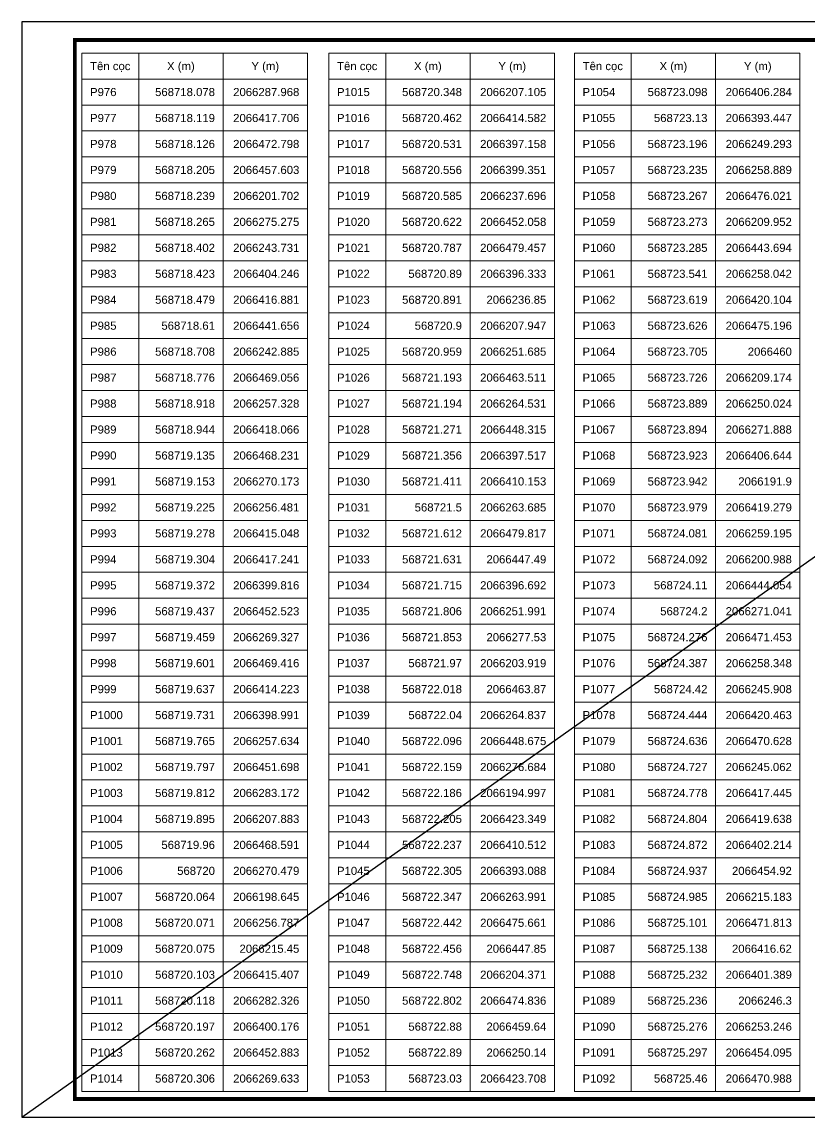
# Model space of a CAD drawing. Header units: millimetres. Extents: x 0 to 571985, y 0 to 2066666.
# Drawn here: x 569629.46 to 569650.8, y 2065547.68 to 2065577.38 of the extents above; entities that cross this region are included whole.
import ezdxf
from ezdxf.enums import TextEntityAlignment as Align

# ---------------------------------------------------------------- set-up
doc = ezdxf.new("R2010")
doc.units = ezdxf.units.MM
doc.linetypes.add('CENTER', pattern=[3, 1.5, -0.5, 0.5, -0.5])
for name, color, linetype, lineweight in [('A-KY HIEU', 34, 'Continuous', 20), ('E- RANH GIOI', 1, 'CENTER', 13), ('kata_net khung', 3, 'Continuous', 20), ('kata_text', 254, 'Continuous', 30)]:
    doc.layers.add(name, color=color, linetype=linetype, lineweight=lineweight)
doc.layers.add('KCS_Plotter', color=11, linetype='Continuous', plot=False)
doc.styles.add('kata_text', font='arial.ttf', dxfattribs={"width": 0.8})

# ---------------------------------------------------------------- blocks, each defined once
blk = doc.blocks.new('A$C33BC4D2A')
at = {"layer": 'A-KY HIEU', "color": 0, "const_width": 1.02}
blk.add_lwpolyline([(14.35, -292.1), (14.35, -4.9), (414.98, -4.9), (414.98, -292.1)], close=True, dxfattribs=at)
at = {"layer": 'Defpoints', "color": 125}
blk.add_lwpolyline([(0, -297), (420, -297), (420, 0), (0, 0)], close=True, dxfattribs=at)

msp = doc.modelspace()

# ---------------------------------------------------------------- linework, layer by layer
at = {"layer": 'kata_net khung'}
for p, q in [((569631.083, 2065576.535), (569637.199, 2065576.535)), ((569631.083, 2065576.535), (569631.083, 2065548.375)), ((569632.623, 2065576.535), (569632.623, 2065575.831)), ((569632.623, 2065576.535), (569632.623, 2065548.375)), ((569634.911, 2065576.535), (569634.911, 2065575.831)), ((569634.911, 2065576.535), (569634.911, 2065548.375)), ((569637.199, 2065576.535), (569637.199, 2065575.831)), ((569637.199, 2065576.535), (569637.199, 2065548.375)), ((569637.78, 2065576.535), (569643.896, 2065576.535)), ((569637.78, 2065576.535), (569643.896, 2065576.535)), ((569637.78, 2065576.535), (569637.78, 2065575.831)), ((569637.78, 2065576.535), (569637.78, 2065548.375)), ((569639.32, 2065576.535), (569639.32, 2065575.831)), ((569639.32, 2065576.535), (569639.32, 2065548.375)), ((569641.608, 2065576.535), (569641.608, 2065575.831)), ((569641.608, 2065576.535), (569641.608, 2065548.375)), ((569643.896, 2065576.535), (569643.896, 2065575.831)), ((569643.896, 2065576.535), (569643.896, 2065548.375)), ((569644.438, 2065576.535), (569650.554, 2065576.535)), ((569644.438, 2065576.535), (569650.554, 2065576.535)), ((569644.438, 2065576.535), (569650.554, 2065576.535)), ((569644.438, 2065576.535), (569644.438, 2065548.375)), ((569645.978, 2065576.535), (569645.978, 2065575.831)), ((569645.978, 2065576.535), (569645.978, 2065548.375)), ((569648.266, 2065576.535), (569648.266, 2065575.831)), ((569648.266, 2065576.535), (569648.266, 2065548.375)), ((569650.554, 2065576.535), (569650.554, 2065575.831)), ((569650.554, 2065576.535), (569650.554, 2065548.375)), ((569631.083, 2065575.831), (569637.199, 2065575.831)), ((569631.083, 2065575.831), (569637.199, 2065575.831)), ((569631.083, 2065575.831), (569637.199, 2065575.831)), ((569631.083, 2065575.831), (569637.199, 2065575.831)), ((569637.78, 2065575.831), (569643.896, 2065575.831)), ((569637.78, 2065575.831), (569643.896, 2065575.831)), ((569637.78, 2065575.831), (569643.896, 2065575.831)), ((569644.438, 2065575.831), (569650.554, 2065575.831)), ((569644.438, 2065575.831), (569650.554, 2065575.831)), ((569644.438, 2065575.831), (569650.554, 2065575.831)), ((569644.438, 2065575.831), (569650.554, 2065575.831)), ((569631.083, 2065575.127), (569637.199, 2065575.127)), ((569637.78, 2065575.127), (569643.896, 2065575.127)), ((569644.438, 2065575.127), (569650.554, 2065575.127)), ((569631.083, 2065574.423), (569637.199, 2065574.423)), ((569637.78, 2065574.423), (569643.896, 2065574.423)), ((569644.438, 2065574.423), (569650.554, 2065574.423)), ((569631.083, 2065573.719), (569637.199, 2065573.719)), ((569637.78, 2065573.719), (569643.896, 2065573.719)), ((569644.438, 2065573.719), (569650.554, 2065573.719)), ((569631.083, 2065573.015), (569637.199, 2065573.015)), ((569637.78, 2065573.015), (569643.896, 2065573.015)), ((569644.438, 2065573.015), (569650.554, 2065573.015)), ((569631.083, 2065572.311), (569637.199, 2065572.311)), ((569637.78, 2065572.311), (569643.896, 2065572.311)), ((569644.438, 2065572.311), (569650.554, 2065572.311)), ((569631.083, 2065571.607), (569637.199, 2065571.607)), ((569637.78, 2065571.607), (569643.896, 2065571.607)), ((569644.438, 2065571.607), (569650.554, 2065571.607)), ((569631.083, 2065570.903), (569637.199, 2065570.903)), ((569637.78, 2065570.903), (569643.896, 2065570.903)), ((569644.438, 2065570.903), (569650.554, 2065570.903)), ((569631.083, 2065570.199), (569637.199, 2065570.199)), ((569637.78, 2065570.199), (569643.896, 2065570.199)), ((569644.438, 2065570.199), (569650.554, 2065570.199)), ((569631.083, 2065569.495), (569637.199, 2065569.495)), ((569637.78, 2065569.495), (569643.896, 2065569.495)), ((569644.438, 2065569.495), (569650.554, 2065569.495)), ((569631.083, 2065568.791), (569637.199, 2065568.791)), ((569637.78, 2065568.791), (569643.896, 2065568.791)), ((569644.438, 2065568.791), (569650.554, 2065568.791)), ((569631.083, 2065568.087), (569637.199, 2065568.087)), ((569637.78, 2065568.087), (569643.896, 2065568.087)), ((569644.438, 2065568.087), (569650.554, 2065568.087)), ((569631.083, 2065567.383), (569637.199, 2065567.383)), ((569637.78, 2065567.383), (569643.896, 2065567.383)), ((569644.438, 2065567.383), (569650.554, 2065567.383)), ((569631.083, 2065566.679), (569637.199, 2065566.679)), ((569637.78, 2065566.679), (569643.896, 2065566.679)), ((569644.438, 2065566.679), (569650.554, 2065566.679)), ((569631.083, 2065565.975), (569637.199, 2065565.975)), ((569637.78, 2065565.975), (569643.896, 2065565.975)), ((569644.438, 2065565.975), (569650.554, 2065565.975)), ((569631.083, 2065565.271), (569637.199, 2065565.271)), ((569637.78, 2065565.271), (569643.896, 2065565.271)), ((569644.438, 2065565.271), (569650.554, 2065565.271)), ((569631.083, 2065564.567), (569637.199, 2065564.567)), ((569637.78, 2065564.567), (569643.896, 2065564.567)), ((569644.438, 2065564.567), (569650.554, 2065564.567)), ((569631.083, 2065563.863), (569637.199, 2065563.863)), ((569637.78, 2065563.863), (569643.896, 2065563.863)), ((569644.438, 2065563.863), (569650.554, 2065563.863)), ((569631.083, 2065563.159), (569637.199, 2065563.159)), ((569637.78, 2065563.159), (569643.896, 2065563.159)), ((569644.438, 2065563.159), (569650.554, 2065563.159)), ((569631.083, 2065562.455), (569637.199, 2065562.455)), ((569637.78, 2065562.455), (569643.896, 2065562.455)), ((569644.438, 2065562.455), (569650.554, 2065562.455)), ((569631.083, 2065561.751), (569637.199, 2065561.751)), ((569637.78, 2065561.751), (569643.896, 2065561.751)), ((569644.438, 2065561.751), (569650.554, 2065561.751)), ((569631.083, 2065561.047), (569637.199, 2065561.047)), ((569637.78, 2065561.047), (569643.896, 2065561.047)), ((569644.438, 2065561.047), (569650.554, 2065561.047)), ((569631.083, 2065560.343), (569637.199, 2065560.343)), ((569637.78, 2065560.343), (569643.896, 2065560.343)), ((569644.438, 2065560.343), (569650.554, 2065560.343)), ((569631.083, 2065559.639), (569637.199, 2065559.639)), ((569637.78, 2065559.639), (569643.896, 2065559.639)), ((569644.438, 2065559.639), (569650.554, 2065559.639)), ((569631.083, 2065558.935), (569637.199, 2065558.935)), ((569637.78, 2065558.935), (569643.896, 2065558.935)), ((569644.438, 2065558.935), (569650.554, 2065558.935)), ((569631.083, 2065558.231), (569637.199, 2065558.231)), ((569637.78, 2065558.231), (569643.896, 2065558.231)), ((569644.438, 2065558.231), (569650.554, 2065558.231)), ((569631.083, 2065557.527), (569637.199, 2065557.527)), ((569637.78, 2065557.527), (569643.896, 2065557.527)), ((569644.438, 2065557.527), (569650.554, 2065557.527)), ((569631.083, 2065556.823), (569637.199, 2065556.823)), ((569637.78, 2065556.823), (569643.896, 2065556.823)), ((569644.438, 2065556.823), (569650.554, 2065556.823)), ((569631.083, 2065556.119), (569637.199, 2065556.119)), ((569637.78, 2065556.119), (569643.896, 2065556.119)), ((569644.438, 2065556.119), (569650.554, 2065556.119)), ((569631.083, 2065555.415), (569637.199, 2065555.415)), ((569637.78, 2065555.415), (569643.896, 2065555.415)), ((569644.438, 2065555.415), (569650.554, 2065555.415)), ((569631.083, 2065554.711), (569637.199, 2065554.711)), ((569637.78, 2065554.711), (569643.896, 2065554.711)), ((569644.438, 2065554.711), (569650.554, 2065554.711)), ((569631.083, 2065554.007), (569637.199, 2065554.007)), ((569637.78, 2065554.007), (569643.896, 2065554.007)), ((569644.438, 2065554.007), (569650.554, 2065554.007)), ((569631.083, 2065553.303), (569637.199, 2065553.303)), ((569637.78, 2065553.303), (569643.896, 2065553.303)), ((569644.438, 2065553.303), (569650.554, 2065553.303)), ((569631.083, 2065552.599), (569637.199, 2065552.599)), ((569637.78, 2065552.599), (569643.896, 2065552.599)), ((569644.438, 2065552.599), (569650.554, 2065552.599)), ((569631.083, 2065551.895), (569637.199, 2065551.895)), ((569637.78, 2065551.895), (569643.896, 2065551.895)), ((569644.438, 2065551.895), (569650.554, 2065551.895)), ((569631.083, 2065551.191), (569637.199, 2065551.191)), ((569637.78, 2065551.191), (569643.896, 2065551.191)), ((569644.438, 2065551.191), (569650.554, 2065551.191)), ((569631.083, 2065550.487), (569637.199, 2065550.487)), ((569637.78, 2065550.487), (569643.896, 2065550.487)), ((569644.438, 2065550.487), (569650.554, 2065550.487)), ((569631.083, 2065549.783), (569637.199, 2065549.783)), ((569637.78, 2065549.783), (569643.896, 2065549.783)), ((569644.438, 2065549.783), (569650.554, 2065549.783)), ((569631.083, 2065549.079), (569637.199, 2065549.079)), ((569637.78, 2065549.079), (569643.896, 2065549.079)), ((569644.438, 2065549.079), (569650.554, 2065549.079)), ((569631.083, 2065548.375), (569637.199, 2065548.375)), ((569637.78, 2065548.375), (569643.896, 2065548.375)), ((569644.438, 2065548.375), (569650.554, 2065548.375))]:
    msp.add_line(p, q, dxfattribs=at)
at = {"layer": 'KCS_Plotter'}
msp.add_line((569629.456, 2065547.681), (569671.456, 2065577.381), dxfattribs=at)

# ---------------------------------------------------------------- block references
at = {"layer": 'E- RANH GIOI', "xscale": 0.1, "yscale": 0.1, "zscale": 0.1}
msp.add_blockref('A$C33BC4D2A', (569629.456, 2065577.381), dxfattribs=at)

# ---------------------------------------------------------------- texts
at = {"layer": 'kata_text', "style": 'kata_text'}
for s, p in [('Tên cọc', (569631.853, 2065576.183)), ('X (m)', (569633.767, 2065576.183)), ('Y (m)', (569636.055, 2065576.183)), ('Tên cọc', (569638.55, 2065576.183)), ('X (m)', (569640.464, 2065576.183)), ('Y (m)', (569642.752, 2065576.183)), ('Tên cọc', (569645.208, 2065576.183)), ('X (m)', (569647.122, 2065576.183)), ('Y (m)', (569649.41, 2065576.183))]:
    msp.add_text(s, height=0.22, dxfattribs=at).set_placement(p, align=Align.MIDDLE_CENTER)
for s, p in [('P976', (569631.303, 2065575.479)), ('P1015', (569638, 2065575.479)), ('P1054', (569644.658, 2065575.479)), ('P977', (569631.303, 2065574.775)), ('P1016', (569638, 2065574.775)), ('P1055', (569644.658, 2065574.775)), ('P978', (569631.303, 2065574.071)), ('P1017', (569638, 2065574.071)), ('P1056', (569644.658, 2065574.071)), ('P979', (569631.303, 2065573.367)), ('P1018', (569638, 2065573.367)), ('P1057', (569644.658, 2065573.367)), ('P980', (569631.303, 2065572.663)), ('P1019', (569638, 2065572.663)), ('P1058', (569644.658, 2065572.663)), ('P981', (569631.303, 2065571.959)), ('P1020', (569638, 2065571.959)), ('P1059', (569644.658, 2065571.959)), ('P982', (569631.303, 2065571.255)), ('P1021', (569638, 2065571.255)), ('P1060', (569644.658, 2065571.255)), ('P983', (569631.303, 2065570.551)), ('P1022', (569638, 2065570.551)), ('P1061', (569644.658, 2065570.551)), ('P984', (569631.303, 2065569.847)), ('P1023', (569638, 2065569.847)), ('P1062', (569644.658, 2065569.847)), ('P985', (569631.303, 2065569.143)), ('P1024', (569638, 2065569.143)), ('P1063', (569644.658, 2065569.143)), ('P986', (569631.303, 2065568.439)), ('P1025', (569638, 2065568.439)), ('P1064', (569644.658, 2065568.439)), ('P987', (569631.303, 2065567.735)), ('P1026', (569638, 2065567.735)), ('P1065', (569644.658, 2065567.735)), ('P988', (569631.303, 2065567.031)), ('P1027', (569638, 2065567.031)), ('P1066', (569644.658, 2065567.031)), ('P989', (569631.303, 2065566.327)), ('P1028', (569638, 2065566.327)), ('P1067', (569644.658, 2065566.327)), ('P990', (569631.303, 2065565.623)), ('P1029', (569638, 2065565.623)), ('P1068', (569644.658, 2065565.623)), ('P991', (569631.303, 2065564.919)), ('P1030', (569638, 2065564.919)), ('P1069', (569644.658, 2065564.919)), ('P992', (569631.303, 2065564.215)), ('P1031', (569638, 2065564.215)), ('P1070', (569644.658, 2065564.215)), ('P993', (569631.303, 2065563.511)), ('P1032', (569638, 2065563.511)), ('P1071', (569644.658, 2065563.511)), ('P994', (569631.303, 2065562.807)), ('P1033', (569638, 2065562.807)), ('P1072', (569644.658, 2065562.807)), ('P995', (569631.303, 2065562.103)), ('P1034', (569638, 2065562.103)), ('P1073', (569644.658, 2065562.103)), ('P996', (569631.303, 2065561.399)), ('P1035', (569638, 2065561.399)), ('P1074', (569644.658, 2065561.399)), ('P997', (569631.303, 2065560.695)), ('P1036', (569638, 2065560.695)), ('P1075', (569644.658, 2065560.695)), ('P998', (569631.303, 2065559.991)), ('P1037', (569638, 2065559.991)), ('P1076', (569644.658, 2065559.991)), ('P999', (569631.303, 2065559.287)), ('P1038', (569638, 2065559.287)), ('P1077', (569644.658, 2065559.287)), ('P1000', (569631.303, 2065558.583)), ('P1039', (569638, 2065558.583)), ('P1078', (569644.658, 2065558.583)), ('P1001', (569631.303, 2065557.879)), ('P1040', (569638, 2065557.879)), ('P1079', (569644.658, 2065557.879)), ('P1002', (569631.303, 2065557.175)), ('P1041', (569638, 2065557.175)), ('P1080', (569644.658, 2065557.175)), ('P1003', (569631.303, 2065556.471)), ('P1042', (569638, 2065556.471)), ('P1081', (569644.658, 2065556.471)), ('P1004', (569631.303, 2065555.767)), ('P1043', (569638, 2065555.767)), ('P1082', (569644.658, 2065555.767)), ('P1005', (569631.303, 2065555.063)), ('P1044', (569638, 2065555.063)), ('P1083', (569644.658, 2065555.063)), ('P1006', (569631.303, 2065554.359)), ('P1045', (569638, 2065554.359)), ('P1084', (569644.658, 2065554.359)), ('P1007', (569631.303, 2065553.655)), ('P1046', (569638, 2065553.655)), ('P1085', (569644.658, 2065553.655)), ('P1008', (569631.303, 2065552.951)), ('P1047', (569638, 2065552.951)), ('P1086', (569644.658, 2065552.951)), ('P1009', (569631.303, 2065552.247)), ('P1048', (569638, 2065552.247)), ('P1087', (569644.658, 2065552.247)), ('P1010', (569631.303, 2065551.543)), ('P1049', (569638, 2065551.543)), ('P1088', (569644.658, 2065551.543)), ('P1011', (569631.303, 2065550.839)), ('P1050', (569638, 2065550.839)), ('P1089', (569644.658, 2065550.839)), ('P1012', (569631.303, 2065550.135)), ('P1051', (569638, 2065550.135)), ('P1090', (569644.658, 2065550.135)), ('P1013', (569631.303, 2065549.431)), ('P1052', (569638, 2065549.431)), ('P1091', (569644.658, 2065549.431)), ('P1014', (569631.303, 2065548.727)), ('P1053', (569638, 2065548.727)), ('P1092', (569644.658, 2065548.727))]:
    msp.add_text(s, height=0.22, dxfattribs=at).set_placement(p, align=Align.MIDDLE_LEFT)
for s, p in [('568718.078', (569634.691, 2065575.479)), ('2066287.968', (569636.979, 2065575.479)), ('568720.348', (569641.388, 2065575.479)), ('2066207.105', (569643.676, 2065575.479)), ('568723.098', (569648.046, 2065575.479)), ('2066406.284', (569650.334, 2065575.479)), ('568718.119', (569634.691, 2065574.775)), ('2066417.706', (569636.979, 2065574.775)), ('568720.462', (569641.388, 2065574.775)), ('2066414.582', (569643.676, 2065574.775)), ('568723.13', (569648.046, 2065574.775)), ('2066393.447', (569650.334, 2065574.775)), ('568718.126', (569634.691, 2065574.071)), ('2066472.798', (569636.979, 2065574.071)), ('568720.531', (569641.388, 2065574.071)), ('2066397.158', (569643.676, 2065574.071)), ('568723.196', (569648.046, 2065574.071)), ('2066249.293', (569650.334, 2065574.071)), ('568718.205', (569634.691, 2065573.367)), ('2066457.603', (569636.979, 2065573.367)), ('568720.556', (569641.388, 2065573.367)), ('2066399.351', (569643.676, 2065573.367)), ('568723.235', (569648.046, 2065573.367)), ('2066258.889', (569650.334, 2065573.367)), ('568718.239', (569634.691, 2065572.663)), ('2066201.702', (569636.979, 2065572.663)), ('568720.585', (569641.388, 2065572.663)), ('2066237.696', (569643.676, 2065572.663)), ('568723.267', (569648.046, 2065572.663)), ('2066476.021', (569650.334, 2065572.663)), ('568718.265', (569634.691, 2065571.959)), ('2066275.275', (569636.979, 2065571.959)), ('568720.622', (569641.388, 2065571.959)), ('2066452.058', (569643.676, 2065571.959)), ('568723.273', (569648.046, 2065571.959)), ('2066209.952', (569650.334, 2065571.959)), ('568718.402', (569634.691, 2065571.255)), ('2066243.731', (569636.979, 2065571.255)), ('568720.787', (569641.388, 2065571.255)), ('2066479.457', (569643.676, 2065571.255)), ('568723.285', (569648.046, 2065571.255)), ('2066443.694', (569650.334, 2065571.255)), ('568718.423', (569634.691, 2065570.551)), ('2066404.246', (569636.979, 2065570.551)), ('568720.89', (569641.388, 2065570.551)), ('2066396.333', (569643.676, 2065570.551)), ('568723.541', (569648.046, 2065570.551)), ('2066258.042', (569650.334, 2065570.551)), ('568718.479', (569634.691, 2065569.847)), ('2066416.881', (569636.979, 2065569.847)), ('568720.891', (569641.388, 2065569.847)), ('2066236.85', (569643.676, 2065569.847)), ('568723.619', (569648.046, 2065569.847)), ('2066420.104', (569650.334, 2065569.847)), ('568718.61', (569634.691, 2065569.143)), ('2066441.656', (569636.979, 2065569.143)), ('568720.9', (569641.388, 2065569.143)), ('2066207.947', (569643.676, 2065569.143)), ('568723.626', (569648.046, 2065569.143)), ('2066475.196', (569650.334, 2065569.143)), ('568718.708', (569634.691, 2065568.439)), ('2066242.885', (569636.979, 2065568.439)), ('568720.959', (569641.388, 2065568.439)), ('2066251.685', (569643.676, 2065568.439)), ('568723.705', (569648.046, 2065568.439)), ('2066460', (569650.334, 2065568.439)), ('568718.776', (569634.691, 2065567.735)), ('2066469.056', (569636.979, 2065567.735)), ('568721.193', (569641.388, 2065567.735)), ('2066463.511', (569643.676, 2065567.735)), ('568723.726', (569648.046, 2065567.735)), ('2066209.174', (569650.334, 2065567.735)), ('568718.918', (569634.691, 2065567.031)), ('2066257.328', (569636.979, 2065567.031)), ('568721.194', (569641.388, 2065567.031)), ('2066264.531', (569643.676, 2065567.031)), ('568723.889', (569648.046, 2065567.031)), ('2066250.024', (569650.334, 2065567.031)), ('568718.944', (569634.691, 2065566.327)), ('2066418.066', (569636.979, 2065566.327)), ('568721.271', (569641.388, 2065566.327)), ('2066448.315', (569643.676, 2065566.327)), ('568723.894', (569648.046, 2065566.327)), ('2066271.888', (569650.334, 2065566.327)), ('568719.135', (569634.691, 2065565.623)), ('2066468.231', (569636.979, 2065565.623)), ('568721.356', (569641.388, 2065565.623)), ('2066397.517', (569643.676, 2065565.623)), ('568723.923', (569648.046, 2065565.623)), ('2066406.644', (569650.334, 2065565.623)), ('568719.153', (569634.691, 2065564.919)), ('2066270.173', (569636.979, 2065564.919)), ('568721.411', (569641.388, 2065564.919)), ('2066410.153', (569643.676, 2065564.919)), ('568723.942', (569648.046, 2065564.919)), ('2066191.9', (569650.334, 2065564.919)), ('568719.225', (569634.691, 2065564.215)), ('2066256.481', (569636.979, 2065564.215)), ('568721.5', (569641.388, 2065564.215)), ('2066263.685', (569643.676, 2065564.215)), ('568723.979', (569648.046, 2065564.215)), ('2066419.279', (569650.334, 2065564.215)), ('568719.278', (569634.691, 2065563.511)), ('2066415.048', (569636.979, 2065563.511)), ('568721.612', (569641.388, 2065563.511)), ('2066479.817', (569643.676, 2065563.511)), ('568724.081', (569648.046, 2065563.511)), ('2066259.195', (569650.334, 2065563.511)), ('568719.304', (569634.691, 2065562.807)), ('2066417.241', (569636.979, 2065562.807)), ('568721.631', (569641.388, 2065562.807)), ('2066447.49', (569643.676, 2065562.807)), ('568724.092', (569648.046, 2065562.807)), ('2066200.988', (569650.334, 2065562.807)), ('568719.372', (569634.691, 2065562.103)), ('2066399.816', (569636.979, 2065562.103)), ('568721.715', (569641.388, 2065562.103)), ('2066396.692', (569643.676, 2065562.103)), ('568724.11', (569648.046, 2065562.103)), ('2066444.054', (569650.334, 2065562.103)), ('568719.437', (569634.691, 2065561.399)), ('2066452.523', (569636.979, 2065561.399)), ('568721.806', (569641.388, 2065561.399)), ('2066251.991', (569643.676, 2065561.399)), ('568724.2', (569648.046, 2065561.399)), ('2066271.041', (569650.334, 2065561.399)), ('568719.459', (569634.691, 2065560.695)), ('2066269.327', (569636.979, 2065560.695)), ('568721.853', (569641.388, 2065560.695)), ('2066277.53', (569643.676, 2065560.695)), ('568724.276', (569648.046, 2065560.695)), ('2066471.453', (569650.334, 2065560.695)), ('568719.601', (569634.691, 2065559.991)), ('2066469.416', (569636.979, 2065559.991)), ('568721.97', (569641.388, 2065559.991)), ('2066203.919', (569643.676, 2065559.991)), ('568724.387', (569648.046, 2065559.991)), ('2066258.348', (569650.334, 2065559.991)), ('568719.637', (569634.691, 2065559.287)), ('2066414.223', (569636.979, 2065559.287)), ('568722.018', (569641.388, 2065559.287)), ('2066463.87', (569643.676, 2065559.287)), ('568724.42', (569648.046, 2065559.287)), ('2066245.908', (569650.334, 2065559.287)), ('568719.731', (569634.691, 2065558.583)), ('2066398.991', (569636.979, 2065558.583)), ('568722.04', (569641.388, 2065558.583)), ('2066264.837', (569643.676, 2065558.583)), ('568724.444', (569648.046, 2065558.583)), ('2066420.463', (569650.334, 2065558.583)), ('568719.765', (569634.691, 2065557.879)), ('2066257.634', (569636.979, 2065557.879)), ('568722.096', (569641.388, 2065557.879)), ('2066448.675', (569643.676, 2065557.879)), ('568724.636', (569648.046, 2065557.879)), ('2066470.628', (569650.334, 2065557.879)), ('568719.797', (569634.691, 2065557.175)), ('2066451.698', (569636.979, 2065557.175)), ('568722.159', (569641.388, 2065557.175)), ('2066276.684', (569643.676, 2065557.175)), ('568724.727', (569648.046, 2065557.175)), ('2066245.062', (569650.334, 2065557.175)), ('568719.812', (569634.691, 2065556.471)), ('2066283.172', (569636.979, 2065556.471)), ('568722.186', (569641.388, 2065556.471)), ('2066194.997', (569643.676, 2065556.471)), ('568724.778', (569648.046, 2065556.471)), ('2066417.445', (569650.334, 2065556.471)), ('568719.895', (569634.691, 2065555.767)), ('2066207.883', (569636.979, 2065555.767)), ('568722.205', (569641.388, 2065555.767)), ('2066423.349', (569643.676, 2065555.767)), ('568724.804', (569648.046, 2065555.767)), ('2066419.638', (569650.334, 2065555.767)), ('568719.96', (569634.691, 2065555.063)), ('2066468.591', (569636.979, 2065555.063)), ('568722.237', (569641.388, 2065555.063)), ('2066410.512', (569643.676, 2065555.063)), ('568724.872', (569648.046, 2065555.063)), ('2066402.214', (569650.334, 2065555.063)), ('568720', (569634.691, 2065554.359)), ('2066270.479', (569636.979, 2065554.359)), ('568722.305', (569641.388, 2065554.359)), ('2066393.088', (569643.676, 2065554.359)), ('568724.937', (569648.046, 2065554.359)), ('2066454.92', (569650.334, 2065554.359)), ('568720.064', (569634.691, 2065553.655)), ('2066198.645', (569636.979, 2065553.655)), ('568722.347', (569641.388, 2065553.655)), ('2066263.991', (569643.676, 2065553.655)), ('568724.985', (569648.046, 2065553.655)), ('2066215.183', (569650.334, 2065553.655)), ('568720.071', (569634.691, 2065552.951)), ('2066256.787', (569636.979, 2065552.951)), ('568722.442', (569641.388, 2065552.951)), ('2066475.661', (569643.676, 2065552.951)), ('568725.101', (569648.046, 2065552.951)), ('2066471.813', (569650.334, 2065552.951)), ('568720.075', (569634.691, 2065552.247)), ('2066215.45', (569636.979, 2065552.247)), ('568722.456', (569641.388, 2065552.247)), ('2066447.85', (569643.676, 2065552.247)), ('568725.138', (569648.046, 2065552.247)), ('2066416.62', (569650.334, 2065552.247)), ('568720.103', (569634.691, 2065551.543)), ('2066415.407', (569636.979, 2065551.543)), ('568722.748', (569641.388, 2065551.543)), ('2066204.371', (569643.676, 2065551.543)), ('568725.232', (569648.046, 2065551.543)), ('2066401.389', (569650.334, 2065551.543)), ('568720.118', (569634.691, 2065550.839)), ('2066282.326', (569636.979, 2065550.839)), ('568722.802', (569641.388, 2065550.839)), ('2066474.836', (569643.676, 2065550.839)), ('568725.236', (569648.046, 2065550.839)), ('2066246.3', (569650.334, 2065550.839)), ('568720.197', (569634.691, 2065550.135)), ('2066400.176', (569636.979, 2065550.135)), ('568722.88', (569641.388, 2065550.135)), ('2066459.64', (569643.676, 2065550.135)), ('568725.276', (569648.046, 2065550.135)), ('2066253.246', (569650.334, 2065550.135)), ('568720.262', (569634.691, 2065549.431)), ('2066452.883', (569636.979, 2065549.431)), ('568722.89', (569641.388, 2065549.431)), ('2066250.14', (569643.676, 2065549.431)), ('568725.297', (569648.046, 2065549.431)), ('2066454.095', (569650.334, 2065549.431)), ('568720.306', (569634.691, 2065548.727)), ('2066269.633', (569636.979, 2065548.727)), ('568723.03', (569641.388, 2065548.727)), ('2066423.708', (569643.676, 2065548.727)), ('568725.46', (569648.046, 2065548.727)), ('2066470.988', (569650.334, 2065548.727))]:
    msp.add_text(s, height=0.22, dxfattribs=at).set_placement(p, align=Align.MIDDLE_RIGHT)

doc.saveas('drawing.dxf')
